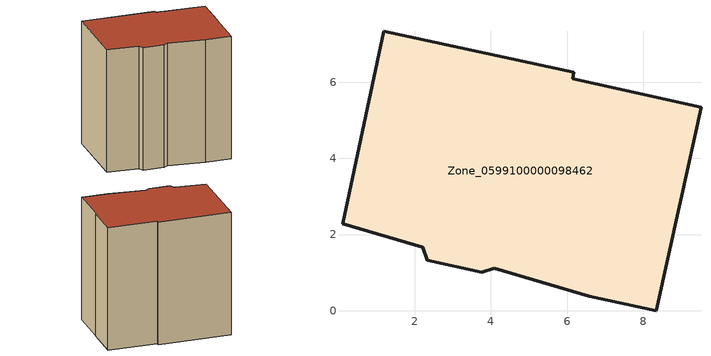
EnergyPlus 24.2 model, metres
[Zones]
Zone_0599100000098462
 floor ground (C_G): 6.18,6.26 6.15,6.1 9.52,5.35 8.98,2.91 8.97,2.85 8.34,0 6.59,0.38 4.08,1.12 3.76,1 2.32,1.32 2.21,1.67 0.1,2.29 1.19,7.34 z0
 wall outside (C_F): 8.34,0 8.97,2.85 8.98,2.91 9.52,5.35 6.15,6.1 6.18,6.26 1.19,7.34 0.1,2.29 2.21,1.67 2.32,1.32 3.76,1 4.08,1.12 6.59,0.38 8.34,0 z0:8.77
 roof outside (C_R): 8.98,2.91 9.52,5.35 6.15,6.1 6.18,6.26 1.19,7.34 0.1,2.29 2.21,1.67 2.32,1.32 3.76,1 4.08,1.12 6.59,0.38 8.34,0 8.97,2.85 z8.77
[BUILDING]
Pand.0599100000098462: North Axis=0; Terrain=City; Loads Convergence Tolerance Value=0.04; Temperature Convergence Tolerance Value=0.4; Solar Distribution=FullExterior; Maximum Number of Warmup Days=25; Minimum Number of Warmup Days=1
[Site:Location]
Rotterdam.The.Hague.AP_ZH_NLD Design_Conditions: Latitude=51.96; Longitude=4.45; Time Zone=1; Elevation=-4.5
[SITE:GROUNDTEMPERATURE:BUILDINGSURFACE]
18, 18, 18, 18, 18, 18, 18, 18, 18, 18, 18, 18
[MATERIAL] Thermal Absorptance=0.9; Solar Absorptance=0.7; Visible Absorptance=0.7
Name | Roughness | Thickness | Conductivity | Density | Specific Heat
G.TC.1975-1991 | MediumSmooth | 0.15 | 0.288461 | 540 | 1210
F.TC.1975-1991 | Rough | 0.3 | 0.230769 | 1920 | 840
R.TC.1975-1991 | MediumRough | 0.2 | 0.153846 | 1500 | 1000
[CONSTRUCTION]
C_G: G.TC.1975-1991
C_F: F.TC.1975-1991
C_R: R.TC.1975-1991
[ZONE]
Zone_0599100000098462: Type=1; Multiplier=1; Ceiling Height=Autocalculate; Volume=Autocalculate; Floor Area=autocalculate; Part of Total Floor Area=Yes
[ZONEINFILTRATION:DESIGNFLOWRATE]
Infil_Zone_0599100000098462: Zone or ZoneList or Space or SpaceList=Zone_0599100000098462; Schedule=AlwaysOn; Design Flow Rate Calculation Method=Flow/Area; Flow Rate per Floor Area=0.003; Constant Term Coefficient=1; Temperature Term Coefficient=0; Velocity Term Coefficient=0; Velocity Squared Term Coefficient=0
[HVACTEMPLATE:ZONE:IDEALLOADSAIRSYSTEM]
Zone_0599100000098462: Maximum Heating Supply Air Temperature=50; Minimum Cooling Supply Air Temperature=13; Maximum Heating Supply Air Humidity Ratio=0.0156; Minimum Cooling Supply Air Humidity Ratio=0.0077; Heating Limit=NoLimit; Cooling Limit=NoLimit; Dehumidification Control Type=ConstantSensibleHeatRatio; Cooling Sensible Heat Ratio=0.7; Dehumidification Setpoint=60; Humidification Control Type=None; Humidification Setpoint=30; Outdoor Air Method=None; Outdoor Air Flow Rate per Person=0.00944; Outdoor Air Flow Rate per Zone Floor Area=0; Outdoor Air Flow Rate per Zone=0; Demand Controlled Ventilation Type=None; Outdoor Air Economizer Type=NoEconomizer; Heat Recovery Type=None; Sensible Heat Recovery Effectiveness=0.7; Latent Heat Recovery Effectiveness=0.65
[ZONECONTROL:THERMOSTAT]
ThermostatControl_Zone_0599100000098462: Zone or ZoneList=Zone_0599100000098462; Control Type Schedule=DualSetpointControlType; Control 1=Thermostat_Zone_0599100000098462; Temperature Difference Between Cutout And Setpoint=0
[THERMOSTATSETPOINT:DUALSETPOINT]
Thermostat_Zone_0599100000098462: Heating Setpoint Temperature Schedule=HeatingSetpoint_Zone_0599100000098462; Cooling Setpoint Temperature Schedule=CoolingSetpoint_Zone_0599100000098462
[SCHEDULE:COMPACT]
HeatingSetpoint_Zone_0599100000098462: Through: 12/31, For: AllDays, Until: 24:00, 21
CoolingSetpoint_Zone_0599100000098462: Through: 12/31, For: AllDays, Until: 24:00, 24
DualSetpointControlType: Through: 12/31, For: AllDays, Until: 24:00, 4
AlwaysOn: Through: 12/31, For: AllDays, Until: 24:00, 1
